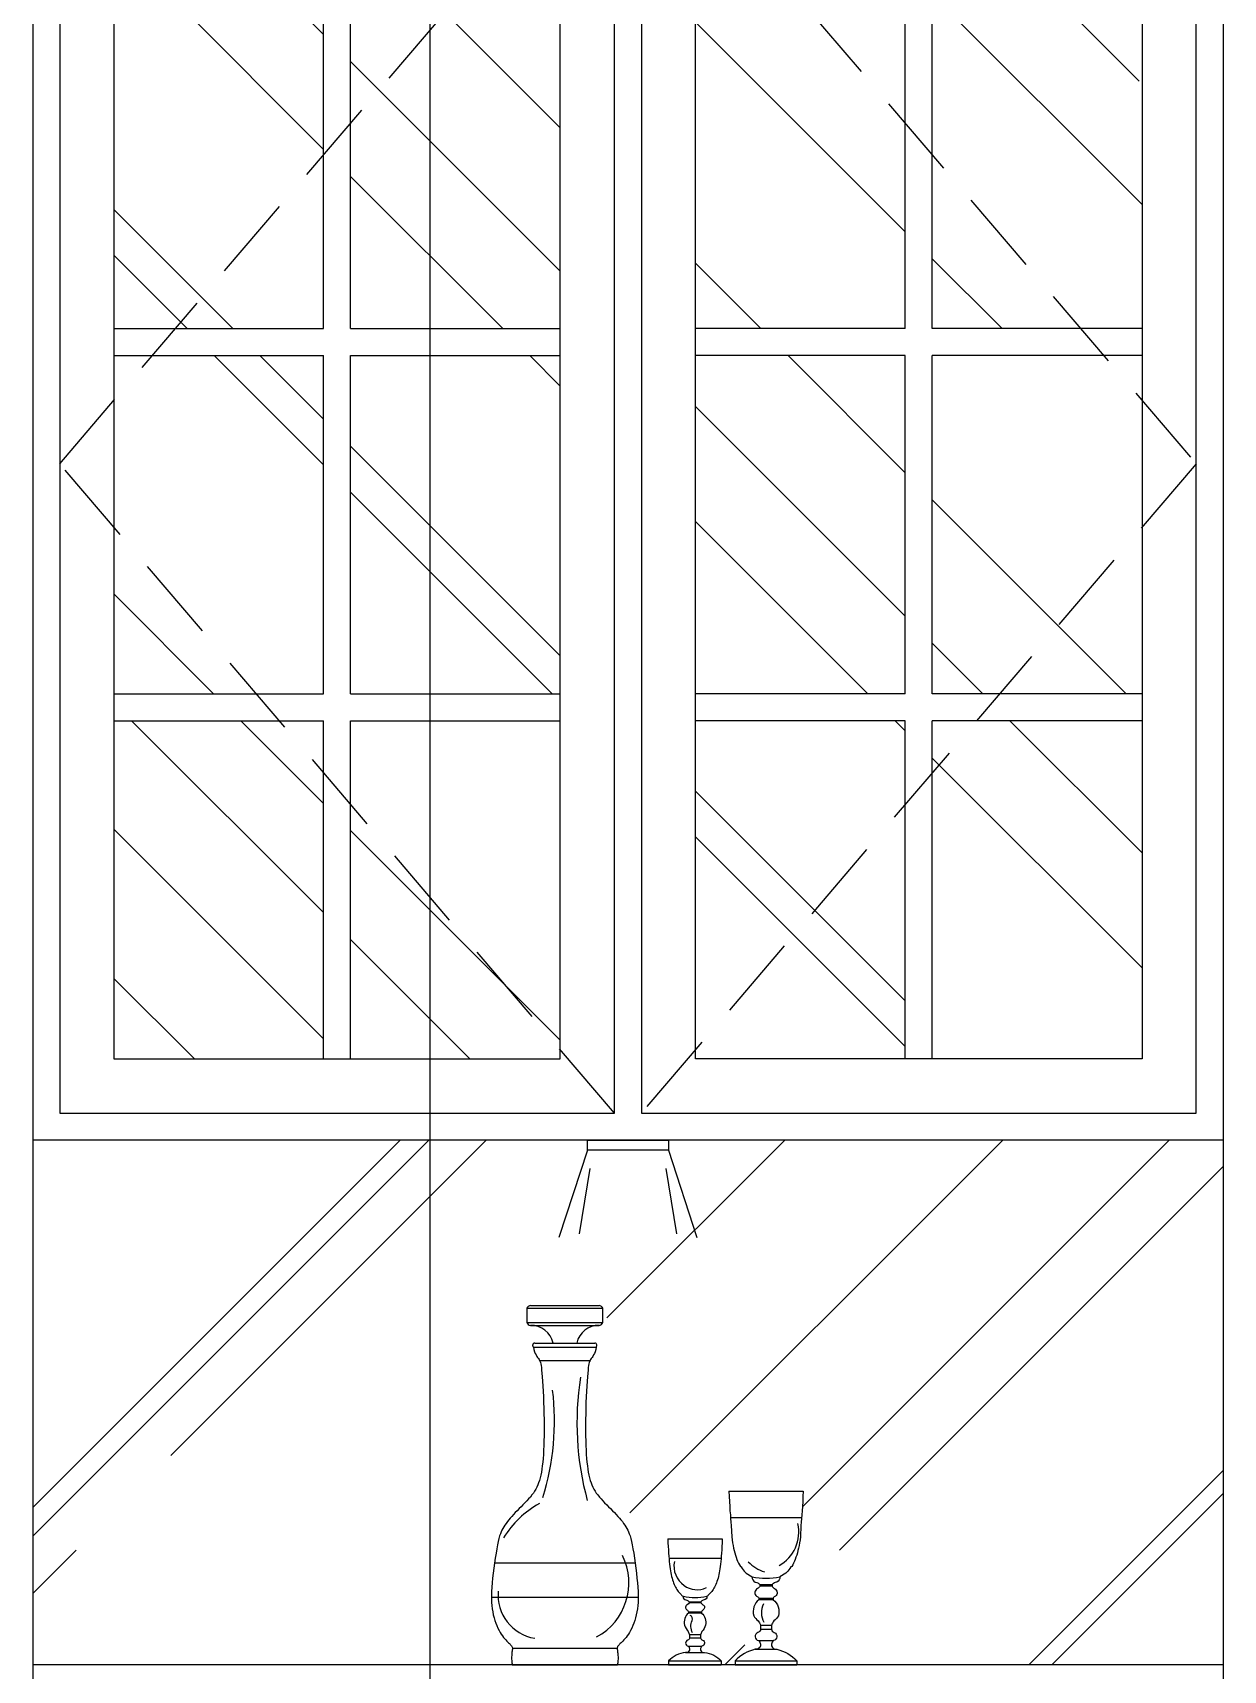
# Model space of a CAD drawing. Extents: x 464 to 5835, y 3932 to 7771.
# Drawn here: x 4125 to 5005, y 5906 to 7116 of the extents above; entities that cross this region are included whole.
import ezdxf

# ---------------------------------------------------------------- set-up
doc = ezdxf.new("R2010")
doc.units = 0
doc.header["$LTSCALE"] = 250
doc.header["$MEASUREMENT"] = 0
doc.linetypes.add('DASHED2', pattern=[0.375, 0.25, -0.125])
for name, color, linetype in [('3', 3, 'CONTINUOUS'), ('4', 4, 'CONTINUOUS'), ('7', 7, 'CONTINUOUS'), ('BH', 3, 'CONTINUOUS'), ('TEXT', 3, 'CONTINUOUS')]:
    doc.layers.add(name, color=color, linetype=linetype)
pattern_1 = [(135, (19665.86, -45.4), (-254.5584, 678.8225), [4500, -600, 1500, -300]), (135, (19489.8, 342.8), (494.268, 70.004), [900, -99, 1800, -225]), (135, (19740.11, 240.96), (-960.958, 1245.215), [2400, -420, 1200, -300])]

# ---------------------------------------------------------------- blocks, each defined once
blk = doc.blocks.new('灯-2')
at = {"layer": '3', "color": 3}
for p, q in [((-40, -10), (-68, -95.9)), ((40, -10), (68, -95.9)), ((-37.5, -27.9), (-48, -92.4)), ((37.5, -27.9), (48, -92.4))]:
    blk.add_line(p, q, dxfattribs=at)
blk.add_lwpolyline([(-40, -10), (40, -10), (40, 0), (-40, 0)], close=True, dxfattribs=at)

msp = doc.modelspace()

# ---------------------------------------------------------------- hatches: boundary and pattern name
at = {"layer": 'BH'}
h = msp.add_hatch(dxfattribs=at)
h.set_pattern_fill('AR-RROOF', color=256, scale=300, angle=45, style=0)
h.set_pattern_definition(pattern_1)
h.paths.add_polyline_path([(4359.5, 7049.5), (4359.5, 6897.8), (4514.5, 6897.8), (4514.5, 7224, 0.004891), (4508.7, 7224.2)])
h.paths.add_polyline_path([(4508.7, 7224.2, 0.131506), (4359.5, 7186.6), (4359.5, 7049.5)])
h.paths.add_polyline_path([(4339.5, 7174.4, 0.003169), (4336.4, 7172.3, -0.07916), (4184.5, 7129.2), (4184.5, 6897.8), (4230, 6897.8), (4339.5, 7026.1)])
h.paths.add_polyline_path([(4339.5, 7026.1), (4230, 6897.8), (4339.5, 6897.8)])
h.paths.add_polyline_path([(4339.5, 6877.8), (4212.9, 6877.8), (4184.5, 6844.7), (4184.5, 6751), (4289.8, 6627.8), (4339.5, 6627.8)])
h.paths.add_polyline_path([(4184.5, 6877.8), (4184.5, 6844.7), (4212.9, 6877.8)])
h.paths.add_polyline_path([(4184.5, 6627.8), (4289.8, 6627.8), (4184.5, 6751)], flags=17)
h.paths.add_polyline_path([(4184.5, 6357.8), (4339.5, 6357.8), (4339.5, 6569.5), (4306.8, 6607.8), (4184.5, 6607.8)])
h.paths.add_polyline_path([(4306.8, 6607.8), (4339.5, 6569.5), (4339.5, 6607.8)], flags=16)
h.paths.add_polyline_path([(4359.5, 6607.8), (4359.5, 6546.1), (4514.5, 6364.7), (4514.5, 6607.8)])
h.paths.add_polyline_path([(4359.5, 6546.1), (4359.5, 6357.8), (4514.5, 6357.8), (4514.5, 6364.7)])
h.paths.add_polyline_path([(4359.5, 6627.8), (4514.5, 6627.8), (4514.5, 6877.8), (4359.5, 6877.8)])
h = msp.add_hatch(dxfattribs=at)
h.set_pattern_fill('AR-RROOF', color=256, scale=300, angle=45, style=0)
h.set_pattern_definition(pattern_1)
h.paths.add_polyline_path([(4789.5, 7026.1), (4899.1, 6897.8), (4944.5, 6897.8), (4944.5, 7129.2, -0.07916), (4792.7, 7172.3, 0.003169), (4789.5, 7174.4)])
h.paths.add_polyline_path([(4789.5, 7026.1), (4789.5, 6897.8), (4899.1, 6897.8)])
h.paths.add_polyline_path([(4769.5, 7049.5), (4769.5, 7186.6, 0.131506), (4620.4, 7224.2)])
h.paths.add_polyline_path([(4620.4, 7224.2, 0.004891), (4614.5, 7224), (4614.5, 6897.8), (4769.5, 6897.8), (4769.5, 7049.5)])
h.paths.add_polyline_path([(4769.5, 6877.8), (4614.5, 6877.8), (4614.5, 6627.8), (4769.5, 6627.8)])
h.paths.add_polyline_path([(4789.5, 6627.8), (4839.3, 6627.8), (4944.5, 6751), (4944.5, 6844.7), (4916.2, 6877.8), (4789.5, 6877.8)])
h.paths.add_polyline_path([(4944.5, 6751), (4839.3, 6627.8), (4944.5, 6627.8)], flags=16)
h.paths.add_polyline_path([(4822.3, 6607.8), (4789.5, 6569.5), (4789.5, 6357.8), (4944.5, 6357.8), (4944.5, 6607.8)])
h.paths.add_polyline_path([(4789.5, 6569.5), (4822.3, 6607.8), (4789.5, 6607.8)], flags=16)
h.paths.add_polyline_path([(4769.5, 6546.1), (4769.5, 6607.8), (4614.5, 6607.8), (4614.5, 6364.7)])
h.paths.add_polyline_path([(4614.5, 6364.7), (4614.5, 6357.8), (4769.5, 6357.8), (4769.5, 6546.1)])
h = msp.add_hatch(dxfattribs=at)
h.set_pattern_fill('AR-RROOF', color=256, scale=300, angle=45, style=0)
h.set_pattern_definition([(45, (-12956.77, -45.4), (254.5584, 678.8225), [4500, -600, 1500, -300]), (45, (-12780.7, 342.8), (-494.268, 70.0036), [900, -99, 1800, -225]), (45, (-13031.01, 240.96), (960.9581, 1245.215), [2400, -420, 1200, -300])])
h.paths.add_polyline_path([(5004.5, 6297.8), (4594.5, 6297.8), (4594.5, 6290.3), (4534.5, 6290.3), (4534.5, 6297.8), (4124.5, 6297.8), (4124.5, 5909.8), (4479, 5909.8), (4478.8, 5911), (4478.6, 5912.7), (4478.5, 5914.5), (4478.5, 5916.3), (4478.7, 5917.9), (4478.8, 5919.2), (4478.9, 5920), (4479, 5920.7), (4479.1, 5921.4), (4479.1, 5922), (4479.1, 5922.5), (4479, 5923), (4478.8, 5923.4), (4478.5, 5923.8), (4478.2, 5924.2), (4477.8, 5924.6), (4477.4, 5925.1), (4476.9, 5925.5), (4475.9, 5926.4), (4474.5, 5927.8), (4473.4, 5929.1), (4472.6, 5930.1), (4471.7, 5931.2), (4470.9, 5932.4), (4470, 5933.8), (4469.2, 5935.3), (4468.4, 5937), (4467.6, 5938.8), (4466.9, 5940.7), (4466.2, 5942.6), (4465.6, 5944.7), (4465, 5946.8), (4464.6, 5949), (4464.2, 5951.3), (4463.9, 5953.6), (4463.7, 5956), (4463.6, 5958.5), (4463.6, 5961.2), (4463.7, 5964.1), (4463.9, 5967.2), (4464.1, 5970.4), (4464.5, 5974), (4464.9, 5977.6), (4465.3, 5981.4), (4465.9, 5985.3), (4465.9, 5985.3), (4466.4, 5988.8), (4467, 5992.3), (4467.5, 5995.6), (4468.1, 5998.5), (4468.6, 6001.1), (4469.1, 6003.2), (4469.6, 6005.1), (4470.2, 6006.8), (4470.7, 6008.2), (4471.3, 6009.5), (4472, 6010.7), (4472.7, 6011.9), (4473.5, 6013.1), (4474.4, 6014.4), (4475.4, 6015.7), (4476.4, 6017), (4477.5, 6018.3), (4478.7, 6019.6), (4479.9, 6021), (4481.2, 6022.4), (4482.6, 6023.8), (4484, 6025.3), (4485.5, 6026.7), (4486.9, 6028.2), (4488.4, 6029.6), (4489.8, 6031.1), (4491.1, 6032.5), (4492.4, 6033.9), (4493.5, 6035.4), (4494.6, 6036.8), (4495.5, 6038.2), (4496.4, 6039.7), (4497.2, 6041.2), (4497.9, 6042.8), (4498.5, 6044.5), (4499.1, 6046.2), (4499.6, 6048.1), (4500.1, 6050.1), (4500.5, 6052.3), (4500.9, 6054.5), (4501.2, 6057), (4501.5, 6059.6), (4501.8, 6062.4), (4502, 6065.4), (4502.2, 6068.6), (4502.3, 6071.9), (4502.4, 6075.5), (4502.5, 6079.2), (4502.5, 6083), (4502.5, 6087), (4502.5, 6091.1), (4502.4, 6095.3), (4502.3, 6099.5), (4502.2, 6103.8), (4502, 6108), (4501.8, 6112.1), (4501.6, 6115.9), (4501.4, 6119.5), (4501.2, 6122.7), (4500.9, 6125.5), (4500.7, 6127.8), (4500.6, 6129.7), (4500.3, 6131.2), (4500.1, 6132.4), (4499.9, 6133.3), (4499.6, 6134.1), (4499.2, 6134.8), (4498.8, 6135.5), (4498.3, 6136.2), (4497.7, 6137), (4497.2, 6137.9), (4496.6, 6138.9), (4496, 6140), (4495.5, 6141.3), (4495, 6142.9), (4494.6, 6144.7, -0.198912), (4494.2, 6145.6), (4494.2, 6146.3, -0.414214), (4495.6, 6147.7), (4509.1, 6147.7, 0.346727), (4493.2, 6160.8), (4492.5, 6160.8, -0.288961), (4489.8, 6163), (4489.8, 6173.4, -0.288961), (4492.5, 6175.5), (4543.2, 6175.5, -0.288961), (4545.9, 6173.4), (4545.9, 6163, -0.288961), (4543.2, 6160.8), (4542.5, 6160.8, 0.346727), (4526.6, 6147.7), (4540.1, 6147.7, -0.414214), (4541.5, 6146.3), (4541.5, 6145.6, -0.198912), (4541.1, 6144.7), (4540.7, 6142.9), (4540.2, 6141.3), (4539.7, 6140), (4539.1, 6138.9), (4538.5, 6137.9), (4538, 6137), (4537.4, 6136.2), (4536.9, 6135.5), (4536.5, 6134.8), (4536.2, 6134.1), (4535.9, 6133.3), (4535.6, 6132.4), (4535.4, 6131.2), (4535.2, 6129.7), (4535, 6127.8), (4534.8, 6125.5), (4534.5, 6122.7), (4534.3, 6119.5), (4534.1, 6115.9), (4533.9, 6112.1), (4533.7, 6108), (4533.5, 6103.8), (4533.4, 6099.5), (4533.3, 6095.3), (4533.2, 6091.1), (4533.2, 6087), (4533.2, 6083), (4533.2, 6079.2), (4533.3, 6075.5), (4533.4, 6071.9), (4533.6, 6068.6), (4533.7, 6065.4), (4533.9, 6062.4), (4534.2, 6059.6), (4534.5, 6057), (4534.8, 6054.5), (4535.2, 6052.3), (4535.6, 6050.1), (4536.1, 6048.1), (4536.6, 6046.2), (4537.2, 6044.5), (4537.8, 6042.8), (4538.5, 6041.2), (4539.3, 6039.7), (4540.2, 6038.2), (4541.1, 6036.8), (4542.2, 6035.4), (4543.4, 6033.9), (4544.6, 6032.5), (4545.9, 6031.1), (4547.3, 6029.6), (4548.8, 6028.2), (4550.2, 6026.7), (4551.7, 6025.3), (4553.1, 6023.8), (4554.5, 6022.4), (4555.8, 6021), (4557.1, 6019.6), (4558.2, 6018.3), (4559.3, 6017), (4560.4, 6015.7), (4561.3, 6014.4), (4562.2, 6013.1), (4563, 6011.9), (4563.7, 6010.7), (4564.4, 6009.5), (4565, 6008.2), (4565.5, 6006.8), (4566.1, 6005.1), (4566.6, 6003.2), (4567.1, 6001.1), (4567.6, 5998.5), (4568.2, 5995.6), (4568.8, 5992.3), (4569.3, 5988.8), (4569.9, 5985.1), (4570.4, 5981.4), (4570.8, 5977.6), (4571.2, 5974), (4571.6, 5970.4), (4571.8, 5967.2), (4572, 5964.1), (4572.1, 5961.2), (4572.1, 5958.5), (4572, 5956), (4571.8, 5953.6), (4571.5, 5951.3), (4571.1, 5949), (4570.7, 5946.8), (4570.1, 5944.7), (4569.5, 5942.6), (4568.8, 5940.7), (4568.1, 5938.8), (4567.3, 5937), (4566.5, 5935.3), (4565.7, 5933.8), (4564.8, 5932.4), (4564, 5931.2), (4563.1, 5930.1), (4562.3, 5929.1), (4561.2, 5927.8), (4559.8, 5926.4), (4558.8, 5925.5), (4558.3, 5925.1), (4557.9, 5924.6), (4557.5, 5924.2), (4557.2, 5923.8), (4556.9, 5923.4), (4556.8, 5923), (4556.6, 5922.5), (4556.6, 5922), (4556.6, 5921.4), (4556.7, 5920.7), (4556.8, 5920), (4556.9, 5919.2), (4557, 5917.9), (4557.2, 5916.3), (4557.2, 5914.5), (4557.1, 5912.7), (4556.9, 5911), (4556.7, 5909.8), (4594.6, 5909.8), (4594.6, 5912.7, -0.187751), (4607.1, 5918.9), (4607.8, 5918.9, 0.294061), (4610, 5920.8), (4610, 5921.8, 0.179543), (4609, 5923.7, -0.830032), (4608.9, 5928.2, 0.290483), (4610, 5929.7), (4610, 5931.9, -0.003853), (4609.1, 5934.4, -0.123541), (4606.4, 5939.2, -0.290182), (4609.3, 5948.1), (4609.3, 5948.9, 0.146822), (4608, 5950.6, -0.617397), (4608.4, 5954.3, 0.193968), (4609.7, 5955.7), (4609.7, 5956.5, 0.117263), (4608, 5957.6, -0.275146), (4605.4, 5959.4), (4605.4, 5960.5), (4604.6, 5960.9), (4604.2, 5961.3), (4603.4, 5962.1), (4602.5, 5963.2), (4601.4, 5964.5), (4600.4, 5966), (4599.4, 5967.8), (4598.5, 5969.8), (4597.9, 5971.5), (4597.5, 5972.7), (4597.1, 5973.9), (4596.8, 5975.2), (4596.5, 5976.5), (4596.2, 5977.9), (4595.9, 5979.4), (4595.7, 5980.9), (4595.5, 5982.6), (4595.3, 5984.3), (4595.1, 5986.2), (4594.9, 5988.1), (4594.7, 5990.2), (4594.6, 5992.4), (4594.4, 5994.8), (4594.3, 5997.3), (4594.1, 6000), (4594, 6003), (4634.2, 6003), (4634.1, 6000), (4633.9, 5997.3), (4633.8, 5994.8), (4633.6, 5992.4), (4633.5, 5990.2), (4633.3, 5988.1), (4633.1, 5986.2), (4632.9, 5984.3), (4632.7, 5982.6), (4632.5, 5980.9), (4632.3, 5979.4), (4632, 5977.9), (4631.7, 5976.5), (4631.4, 5975.2), (4631.1, 5973.9), (4630.7, 5972.7), (4630.3, 5971.5), (4629.7, 5969.8), (4628.8, 5967.8), (4627.8, 5966), (4626.7, 5964.5), (4625.7, 5963.2), (4624.7, 5962.1), (4623.9, 5961.3), (4623.6, 5960.9), (4622.7, 5960.5), (4622.7, 5959.4, -0.275146), (4620.1, 5957.6, 0.117263), (4618.5, 5956.5), (4618.5, 5955.7, 0.193968), (4619.8, 5954.3, -0.617397), (4620.2, 5950.6, 0.146822), (4618.9, 5948.9), (4618.9, 5948.1, -0.290182), (4621.8, 5939.2, -0.123541), (4619.1, 5934.4, -0.003853), (4618.2, 5931.9), (4618.2, 5929.7, 0.290483), (4619.3, 5928.2, -0.830032), (4619.2, 5923.7, 0.179543), (4618.2, 5921.8), (4618.2, 5920.8, 0.294061), (4620.4, 5918.9), (4621.1, 5918.9, -0.187751), (4633.5, 5912.7), (4633.5, 5909.8), (4643.8, 5909.8), (4643.8, 5912.7, -0.147859), (4658.6, 5921.3), (4659.5, 5921.3, 0.294061), (4662.5, 5923.8), (4662.5, 5925.2, 0.179543), (4661.1, 5927.8, -0.830032), (4661, 5933.9, 0.290483), (4662.5, 5936), (4662.5, 5939, 0.131193), (4660.7, 5942.3, -0.087971), (4657.5, 5946.1, -0.298776), (4661.3, 5958), (4661.3, 5959.2, 0.198034), (4659.6, 5960.5, -0.553049), (4660.4, 5966.2, 0.193133), (4662.1, 5968), (4662.1, 5969.2, 0.117263), (4659.8, 5970.6, -0.2539), (4656.3, 5973.7), (4656.3, 5974.9), (4651.9, 5977.7), (4651.2, 5978.4), (4650.5, 5979.2), (4649.7, 5980.1), (4649, 5981.1), (4648.3, 5982.2), (4647.6, 5982.5), (4646.9, 5983.7), (4646.2, 5985), (4645.6, 5986.4), (4645, 5987.8), (4644.4, 5989.4), (4643.9, 5991), (4643.4, 5992.6), (4643, 5994.4), (4642.5, 5996.2), (4642.2, 5998.1), (4641.8, 6000.1), (4641.5, 6002.3), (4641.2, 6004.5), (4640.9, 6012.8), (4640.6, 6015.3), (4640.4, 6017.9), (4640.2, 6020.7), (4639.9, 6023.8), (4639.7, 6027), (4639.5, 6030.5), (4639.3, 6034.2), (4639.1, 6038.2), (4694.1, 6038.2), (4693.9, 6034.2), (4693.7, 6030.5), (4693.5, 6027), (4693.2, 6023.8), (4693, 6020.7), (4692.8, 6017.9), (4692.6, 6015.3), (4692.3, 6012.8), (4692, 6004.5), (4691.7, 6002.3), (4691.4, 6000.1), (4691, 5998.1), (4690.6, 5996.2), (4690.2, 5994.4), (4689.8, 5992.6), (4689.3, 5991), (4688.7, 5989.4), (4688.2, 5987.8), (4687.6, 5986.4), (4687, 5985), (4686.3, 5983.7), (4685.6, 5982.5), (4684.9, 5982.2), (4684.2, 5981.1), (4683.5, 5980.1), (4682.7, 5979.2), (4682, 5978.4), (4681.3, 5977.7), (4676.9, 5974.9), (4676.9, 5973.7, -0.2539), (4673.4, 5970.6, 0.117263), (4671.1, 5969.2), (4671.1, 5968, 0.193133), (4672.8, 5966.2, -0.553049), (4673.5, 5960.5, 0.198034), (4671.9, 5959.2), (4671.9, 5958, -0.298776), (4675.7, 5946.1, -0.087971), (4672.4, 5942.3, 0.131193), (4670.7, 5939), (4670.7, 5936, 0.290483), (4672.1, 5933.9, -0.830032), (4672.1, 5927.8, 0.179543), (4670.7, 5925.2), (4670.7, 5923.8, 0.294061), (4673.6, 5921.3), (4674.6, 5921.3, -0.147859), (4689.4, 5912.7), (4689.4, 5909.8), (5004.5, 5909.8)])

# ---------------------------------------------------------------- linework, layer by layer
at = {"layer": '3', "linetype": 'DASHED2'}
for p, q in [((4144.5, 6797.8), (4554.5, 7277.8)), ((4574.5, 7277.8), (4984.5, 6797.8)), ((4554.5, 6317.8), (4144.5, 6797.8)), ((4984.5, 6797.8), (4574.5, 6317.8))]:
    msp.add_line(p, q, dxfattribs=at)
at = {"layer": '3'}
for p, q in [((4489.8, 6173.4), (4545.9, 6173.4)), ((4489.8, 6163), (4545.9, 6163)), ((4494.6, 6144.7), (4541.1, 6144.7)), ((4499.2, 6134.8), (4536.5, 6134.8)), ((4640.3, 6018.8), (4692.9, 6018.8)), ((4465.9, 5985.3), (4569.8, 5985.3)), ((4594.8, 5988.7), (4633.3, 5988.7)), ((4662.1, 5969.2), (4671.1, 5969.2)), ((4463.6, 5959.9), (4572.1, 5959.9)), ((4609.7, 5956.5), (4618.5, 5956.5)), ((4661.3, 5959.2), (4671.9, 5959.2)), ((4671.9, 5958), (4661.3, 5958)), ((4671.1, 5968), (4662.1, 5968)), ((4609.3, 5948.9), (4618.9, 5948.9)), ((4618.9, 5948.1), (4609.3, 5948.1)), ((4618.5, 5955.7), (4609.7, 5955.7)), ((4670.7, 5939), (4662.5, 5939)), ((4662.5, 5936.3), (4670.7, 5936.3)), ((4609, 5923.7), (4619.2, 5923.7)), ((4618.2, 5931.9), (4610, 5931.9)), ((4610, 5929.9), (4618.2, 5929.9)), ((4658.6, 5921.3), (4674.6, 5921.3)), ((4661.1, 5927.8), (4672.1, 5927.8)), ((4594.6, 5912.7), (4633.5, 5912.7)), ((4607.1, 5918.9), (4621.1, 5918.9)), ((4643.8, 5912.7), (4689.4, 5912.7))]:
    msp.add_line(p, q, dxfattribs=at)
for points in [[(4598.8, 5986.2, 0.294461), (4606, 5968.5, 0.272158), (4622.5, 5966.9, 0.194591)], [(4612.2, 5933.5, -0.21353), (4611.9, 5942.6, 0.404855), (4610.6, 5946.4, 0.404855)]]:
    msp.add_lwpolyline(points, format="xyb", dxfattribs=at)
for centre, radius, start, end in [((4746, 6088.8), 219.2, 171.1695, 195.1966), ((4321.1, 6090.2), 189.1, 342.5827, 6.9125), ((4533.8, 5966.2), 71.8, 118.9576, 148.4937), ((4662.3, 6008.1), 28.5, 299.1957, 12.5327), ((4652.9, 6004.5), 27.1, 182.9142, 183.1243), ((4519.6, 5970.5), 45.6, 298.5008, 26.2097), ((4673.3, 6004.5), 27.1, 222.9687, 253.2733), ((4666.6, 6026.4), 52.5, 258.6768, 281.3232), ((4501, 5961.5), 32.5, 174.999, 260.5507), ((4614.1, 5998), 38.4, 257.003, 282.997), ((4678.2, 5948.4), 15, 154.3322, 208.1611)]:
    msp.add_arc(centre, radius, start, end, dxfattribs=at)
at = {"layer": '4'}
for p, q in [((4124.5, 7297.8), (4124.5, 4617.8)), ((4124.5, 7297.8), (4124.5, 4617.8)), ((5004.5, 7297.8), (5004.5, 4617.8)), ((5004.5, 6297.8), (4124.5, 6297.8)), ((4492.5, 6175.5), (4543.2, 6175.5)), ((4494.2, 6145.6), (4494.2, 6146.3)), ((4541.5, 6145.6), (4541.5, 6146.3)), ((4639.1, 6038.2), (4694.1, 6038.2)), ((4594, 6003), (4634.2, 6003)), ((4479, 5909.8), (4556.7, 5909.8)), ((4594.6, 5909.8), (4633.5, 5909.8)), ((4643.8, 5909.8), (4689.4, 5909.8))]:
    msp.add_line(p, q, dxfattribs=at)
for points in [[(4492.5, 6175.5, 0.288961), (4489.8, 6173.4), (4489.8, 6163, 0.288961), (4492.5, 6160.8, 0.288961)], [(4543.2, 6160.8, 0.288961), (4545.9, 6163), (4545.9, 6173.4, 0.288961), (4543.2, 6175.5, 0.288961)], [(4639.1, 6038.2), (4639.3, 6034.2), (4639.5, 6030.5), (4639.7, 6027), (4639.9, 6023.8), (4640.2, 6020.7), (4640.4, 6017.9), (4640.6, 6015.3), (4640.9, 6012.8), (4641.2, 6004.5), (4641.5, 6002.3), (4641.8, 6000.1), (4642.2, 5998.1), (4642.5, 5996.2), (4643, 5994.4), (4643.4, 5992.6), (4643.9, 5991), (4644.4, 5989.4), (4645, 5987.8), (4645.6, 5986.4), (4646.2, 5985), (4646.9, 5983.7), (4647.6, 5982.5), (4648.3, 5982.2), (4649, 5981.1), (4649.7, 5980.1), (4650.5, 5979.2), (4651.2, 5978.4), (4651.9, 5977.7), (4656.3, 5974.9), (4656.3, 5973.7, 0.2539), (4659.8, 5970.6, -0.117263), (4662.1, 5969.2), (4662.1, 5968, -0.193968), (4660.3, 5966.2, 0.551964), (4659.6, 5960.5, -0.198034), (4661.3, 5959.2), (4661.3, 5958, 0.298776), (4657.5, 5946.1, 0.087971), (4660.7, 5942.3, -0.131193), (4662.5, 5939), (4662.5, 5936.3, -0.384039), (4660.6, 5933.8, 0.763575), (4661.1, 5927.8, -0.179543), (4662.5, 5925.2), (4662.5, 5923.8, -0.370245), (4658.6, 5921.3, 0.147859), (4643.8, 5912.7), (4643.8, 5909.8)], [(4694.1, 6038.2), (4693.9, 6034.2), (4693.7, 6030.5), (4693.5, 6027), (4693.2, 6023.8), (4693, 6020.7), (4692.8, 6017.9), (4692.6, 6015.3), (4692.3, 6012.8), (4692, 6004.5), (4691.7, 6002.3), (4691.4, 6000.1), (4691, 5998.1), (4690.6, 5996.2), (4690.2, 5994.4), (4689.8, 5992.6), (4689.3, 5991), (4688.7, 5989.4), (4688.2, 5987.8), (4687.6, 5986.4), (4687, 5985), (4686.3, 5983.7), (4685.6, 5982.5), (4684.9, 5982.2), (4684.2, 5981.1), (4683.5, 5980.1), (4682.7, 5979.2), (4682, 5978.4), (4681.3, 5977.7), (4676.9, 5974.9), (4676.9, 5973.7, -0.2539), (4673.4, 5970.6, 0.117263), (4671.1, 5969.2), (4671.1, 5968, 0.193968), (4672.9, 5966.2, -0.551964), (4673.5, 5960.5, 0.198034), (4671.9, 5959.2), (4671.9, 5958, -0.298776), (4675.7, 5946.1, -0.087971), (4672.4, 5942.3, 0.131193), (4670.7, 5939), (4670.7, 5936.3, 0.384039), (4672.6, 5933.8, -0.763575), (4672.1, 5927.8, 0.179543), (4670.7, 5925.2), (4670.7, 5923.8, 0.370245), (4674.6, 5921.3, -0.147859), (4689.4, 5912.7), (4689.4, 5909.8)], [(4594, 6003), (4594.1, 6000), (4594.3, 5997.3), (4594.4, 5994.8), (4594.6, 5992.4), (4594.7, 5990.2), (4594.9, 5988.1), (4595.1, 5986.2), (4595.3, 5984.3), (4595.5, 5982.6), (4595.7, 5980.9), (4595.9, 5979.4), (4596.2, 5977.9), (4596.5, 5976.5), (4596.8, 5975.2), (4597.1, 5973.9), (4597.5, 5972.7), (4597.9, 5971.5), (4598.3, 5970.4), (4598.7, 5969.3), (4599.2, 5968.3), (4599.7, 5967.3), (4600.2, 5966.4), (4600.7, 5965.6), (4601.2, 5964.8), (4601.7, 5964.1), (4602.3, 5963.4), (4602.8, 5962.8), (4603.3, 5962.3), (4603.8, 5961.8), (4604.2, 5961.3), (4604.6, 5960.9), (4605.4, 5960.5), (4605.4, 5960.5), (4605.4, 5959.4, 0.275146), (4608, 5957.6, -0.117263), (4609.7, 5956.5), (4609.7, 5955.7, -0.193968), (4608.4, 5954.3, 0.617397), (4608, 5950.6, -0.146822), (4609.3, 5948.9), (4609.3, 5948.1, 0.290182), (4606.4, 5939.2, 0.123541), (4609.1, 5934.4, 0.003853), (4610, 5931.9), (4610, 5929.9, -0.384039), (4608.6, 5928.1, 0.763575), (4609, 5923.7, -0.179543), (4610, 5921.8), (4610, 5920.8, -0.370245), (4607.1, 5918.9, 0.187751), (4594.6, 5912.7), (4594.6, 5909.8)], [(4634.2, 6003), (4634.1, 6000), (4633.9, 5997.3), (4633.8, 5994.8), (4633.6, 5992.4), (4633.5, 5990.2), (4633.3, 5988.1), (4633.1, 5986.2), (4632.9, 5984.3), (4632.7, 5982.6), (4632.5, 5980.9), (4632.3, 5979.4), (4632, 5977.9), (4631.7, 5976.5), (4631.4, 5975.2), (4631.1, 5973.9), (4630.7, 5972.7), (4630.3, 5971.5), (4629.9, 5970.4), (4629.5, 5969.3), (4629, 5968.3), (4628.5, 5967.3), (4628, 5966.4), (4627.5, 5965.6), (4627, 5964.8), (4626.4, 5964.1), (4625.9, 5963.4), (4625.4, 5962.8), (4624.9, 5962.3), (4624.4, 5961.8), (4623.9, 5961.3), (4623.6, 5960.9), (4622.7, 5960.5), (4622.7, 5960.5), (4622.7, 5959.4, -0.275146), (4620.1, 5957.6, 0.117263), (4618.5, 5956.5), (4618.5, 5955.7, 0.193968), (4619.8, 5954.3, -0.617397), (4620.2, 5950.6, 0.146822), (4618.9, 5948.9), (4618.9, 5948.1, -0.290182), (4621.8, 5939.2, -0.123541), (4619.1, 5934.4, -0.003853), (4618.2, 5931.9), (4618.2, 5929.9, 0.384039), (4619.6, 5928.1, -0.763575), (4619.2, 5923.7, 0.179543), (4618.2, 5921.8), (4618.2, 5920.8, 0.370245), (4621.1, 5918.9, -0.187751), (4633.5, 5912.7), (4633.5, 5909.8)]]:
    msp.add_lwpolyline(points, format="xyb", dxfattribs=at)
for points in [[(4494.6, 6144.7), (4495, 6142.9), (4495.5, 6141.3), (4496, 6140), (4496.6, 6138.9), (4497.2, 6137.9), (4497.7, 6137), (4498.3, 6136.2), (4498.8, 6135.5), (4499.2, 6134.8), (4499.6, 6134.1), (4499.9, 6133.3), (4500.1, 6132.4), (4500.3, 6131.2), (4500.6, 6129.7), (4500.7, 6127.8), (4500.9, 6125.5), (4501.2, 6122.7), (4501.4, 6119.5), (4501.6, 6115.9), (4501.8, 6112.1), (4502, 6108), (4502.2, 6103.8), (4502.3, 6099.5), (4502.4, 6095.3), (4502.5, 6091.1), (4502.5, 6087), (4502.5, 6083), (4502.5, 6079.2), (4502.4, 6075.5), (4502.3, 6071.9), (4502.2, 6068.6), (4502, 6065.4), (4501.8, 6062.4), (4501.5, 6059.6), (4501.2, 6057), (4500.9, 6054.5), (4500.5, 6052.3), (4500.1, 6050.1), (4499.6, 6048.1), (4499.1, 6046.2), (4498.5, 6044.5), (4497.9, 6042.8), (4497.2, 6041.2), (4496.4, 6039.7), (4495.5, 6038.2), (4494.6, 6036.8), (4493.5, 6035.4), (4492.4, 6033.9), (4491.1, 6032.5), (4489.8, 6031.1), (4488.4, 6029.6), (4486.9, 6028.2), (4485.5, 6026.7), (4484, 6025.3), (4482.6, 6023.8), (4481.2, 6022.4), (4479.9, 6021), (4478.7, 6019.6), (4477.5, 6018.3), (4476.4, 6017), (4475.4, 6015.7), (4474.4, 6014.4), (4473.5, 6013.1), (4472.7, 6011.9), (4472, 6010.7), (4471.3, 6009.5), (4470.7, 6008.2), (4470.2, 6006.8), (4469.6, 6005.1), (4469.1, 6003.2), (4468.6, 6001.1), (4468.1, 5998.5), (4467.5, 5995.6), (4467, 5992.3), (4466.4, 5988.8), (4465.8, 5985.1), (4465.3, 5981.4), (4464.9, 5977.6), (4464.5, 5974), (4464.1, 5970.4), (4463.9, 5967.2), (4463.7, 5964.1), (4463.6, 5961.2), (4463.6, 5958.5), (4463.7, 5956), (4463.9, 5953.6), (4464.2, 5951.3), (4464.6, 5949), (4465, 5946.8), (4465.6, 5944.7), (4466.2, 5942.6), (4466.9, 5940.7), (4467.6, 5938.8), (4468.4, 5937), (4469.2, 5935.3), (4470, 5933.8), (4470.9, 5932.4), (4471.7, 5931.2), (4472.6, 5930.1), (4473.4, 5929.1), (4474.2, 5928.2), (4474.9, 5927.4), (4475.6, 5926.7), (4476.3, 5926.1), (4476.9, 5925.5), (4477.4, 5925.1), (4477.8, 5924.6), (4478.2, 5924.2), (4478.5, 5923.8), (4478.8, 5923.4), (4479, 5923), (4479.1, 5922.5), (4479.1, 5922), (4479.1, 5921.4), (4479, 5920.7), (4478.9, 5920), (4478.8, 5919.2), (4478.7, 5918.4), (4478.6, 5917.6), (4478.6, 5916.7), (4478.5, 5915.8), (4478.5, 5914.9), (4478.5, 5914), (4478.6, 5913.1), (4478.6, 5912.3), (4478.7, 5911.4), (4478.9, 5910.6), (4479, 5909.8)], [(4541.1, 6144.7), (4540.7, 6142.9), (4540.2, 6141.3), (4539.7, 6140), (4539.1, 6138.9), (4538.5, 6137.9), (4538, 6137), (4537.4, 6136.2), (4536.9, 6135.5), (4536.5, 6134.8), (4536.2, 6134.1), (4535.9, 6133.3), (4535.6, 6132.4), (4535.4, 6131.2), (4535.2, 6129.7), (4535, 6127.8), (4534.8, 6125.5), (4534.5, 6122.7), (4534.3, 6119.5), (4534.1, 6115.9), (4533.9, 6112.1), (4533.7, 6108), (4533.5, 6103.8), (4533.4, 6099.5), (4533.3, 6095.3), (4533.2, 6091.1), (4533.2, 6087), (4533.2, 6083), (4533.2, 6079.2), (4533.3, 6075.5), (4533.4, 6071.9), (4533.6, 6068.6), (4533.7, 6065.4), (4533.9, 6062.4), (4534.2, 6059.6), (4534.5, 6057), (4534.8, 6054.5), (4535.2, 6052.3), (4535.6, 6050.1), (4536.1, 6048.1), (4536.6, 6046.2), (4537.2, 6044.5), (4537.8, 6042.8), (4538.5, 6041.2), (4539.3, 6039.7), (4540.2, 6038.2), (4541.1, 6036.8), (4542.2, 6035.4), (4543.4, 6033.9), (4544.6, 6032.5), (4545.9, 6031.1), (4547.3, 6029.6), (4548.8, 6028.2), (4550.2, 6026.7), (4551.7, 6025.3), (4553.1, 6023.8), (4554.5, 6022.4), (4555.8, 6021), (4557.1, 6019.6), (4558.2, 6018.3), (4559.3, 6017), (4560.4, 6015.7), (4561.3, 6014.4), (4562.2, 6013.1), (4563, 6011.9), (4563.7, 6010.7), (4564.4, 6009.5), (4565, 6008.2), (4565.5, 6006.8), (4566.1, 6005.1), (4566.6, 6003.2), (4567.1, 6001.1), (4567.6, 5998.5), (4568.2, 5995.6), (4568.8, 5992.3), (4569.3, 5988.8), (4569.9, 5985.1), (4570.4, 5981.4), (4570.8, 5977.6), (4571.2, 5974), (4571.6, 5970.4), (4571.8, 5967.2), (4572, 5964.1), (4572.1, 5961.2), (4572.1, 5958.5), (4572, 5956), (4571.8, 5953.6), (4571.5, 5951.3), (4571.1, 5949), (4570.7, 5946.8), (4570.1, 5944.7), (4569.5, 5942.6), (4568.8, 5940.7), (4568.1, 5938.8), (4567.3, 5937), (4566.5, 5935.3), (4565.7, 5933.8), (4564.8, 5932.4), (4564, 5931.2), (4563.1, 5930.1), (4562.3, 5929.1), (4561.5, 5928.2), (4560.8, 5927.4), (4560.1, 5926.7), (4559.4, 5926.1), (4558.8, 5925.5), (4558.3, 5925.1), (4557.9, 5924.6), (4557.5, 5924.2), (4557.2, 5923.8), (4556.9, 5923.4), (4556.8, 5923), (4556.6, 5922.5), (4556.6, 5922), (4556.6, 5921.4), (4556.7, 5920.7), (4556.8, 5920), (4556.9, 5919.2), (4557, 5918.4), (4557.1, 5917.6), (4557.1, 5916.7), (4557.2, 5915.8), (4557.2, 5914.9), (4557.2, 5914), (4557.1, 5913.1), (4557.1, 5912.3), (4557, 5911.4), (4556.9, 5910.6), (4556.7, 5909.8)]]:
    msp.add_lwpolyline(points, dxfattribs=at)
for centre, radius, start, end in [((4492.9, 6144.2), 16.6, 12.3258, 91.183), ((4542.9, 6144.2), 16.6, 88.817, 167.6742), ((4495.6, 6146.3), 1.39, 90, 180), ((4495.6, 6145.6), 1.39, 180, 225), ((4540.1, 6146.3), 1.39, 0, 90), ((4540.1, 6145.6), 1.39, 315, 0)]:
    msp.add_arc(centre, radius, start, end, dxfattribs=at)
at = {"layer": '7'}
for p, q in [((4359.5, 6897.8), (4359.5, 7186.6)), ((4769.5, 6897.8), (4769.5, 7186.6)), ((4339.5, 6897.8), (4339.5, 7174.4)), ((4789.5, 6897.8), (4789.5, 7174.4)), ((4184.5, 6897.8), (4339.5, 6897.8)), ((4359.5, 6897.8), (4514.5, 6897.8)), ((4769.5, 6897.8), (4614.5, 6897.8)), ((4944.5, 6897.8), (4789.5, 6897.8)), ((4184.5, 6877.8), (4339.5, 6877.8)), ((4339.5, 6627.8), (4339.5, 6877.8)), ((4359.5, 6627.8), (4359.5, 6877.8)), ((4359.5, 6877.8), (4514.5, 6877.8)), ((4769.5, 6877.8), (4614.5, 6877.8)), ((4769.5, 6627.8), (4769.5, 6877.8)), ((4944.5, 6877.8), (4789.5, 6877.8)), ((4789.5, 6627.8), (4789.5, 6877.8)), ((4184.5, 6627.8), (4339.5, 6627.8)), ((4359.5, 6627.8), (4514.5, 6627.8)), ((4769.5, 6627.8), (4614.5, 6627.8)), ((4944.5, 6627.8), (4789.5, 6627.8)), ((4184.5, 6607.8), (4339.5, 6607.8)), ((4339.5, 6357.8), (4339.5, 6607.8)), ((4359.5, 6357.8), (4359.5, 6607.8)), ((4359.5, 6607.8), (4514.5, 6607.8)), ((4769.5, 6607.8), (4614.5, 6607.8)), ((4769.5, 6357.8), (4769.5, 6607.8)), ((4944.5, 6607.8), (4789.5, 6607.8)), ((4789.5, 6357.8), (4789.5, 6607.8)), ((4492.5, 6160.8), (4543.2, 6160.8)), ((4495.6, 6147.7), (4540.1, 6147.7)), ((4479.1, 5922.2), (4556.6, 5922.2)), ((5004.5, 5909.8), (4124.5, 5909.8))]:
    msp.add_line(p, q, dxfattribs=at)
for points in [[(4554.5, 6317.8), (4554.5, 7277.8), (4144.5, 7277.8), (4144.5, 6317.8)], [(4984.5, 6317.8), (4984.5, 7277.8), (4574.5, 7277.8), (4574.5, 6317.8)]]:
    msp.add_lwpolyline(points, close=True, dxfattribs=at)
for points in [[(4184.5, 7129.2), (4184.5, 6357.8), (4514.5, 6357.8), (4514.5, 7224, 0.159846), (4336.4, 7172.3, -0.07916)], [(4944.5, 7129.2), (4944.5, 6357.8), (4614.5, 6357.8), (4614.5, 7224, -0.159846), (4792.7, 7172.3, 0.07916)]]:
    msp.add_lwpolyline(points, format="xyb", close=True, dxfattribs=at)
at = {"layer": 'TEXT'}
msp.add_lwpolyline([(4418.3, 4473.8), (4418.3, 7677.5), (4602.8, 7677.5)], dxfattribs=at)

# ---------------------------------------------------------------- block references
at = {"layer": 'BH', "xscale": -0.75, "yscale": 0.75, "zscale": 0.75}
msp.add_blockref('灯-2', (4564.5, 6297.8), dxfattribs=at)

doc.saveas('drawing.dxf')
